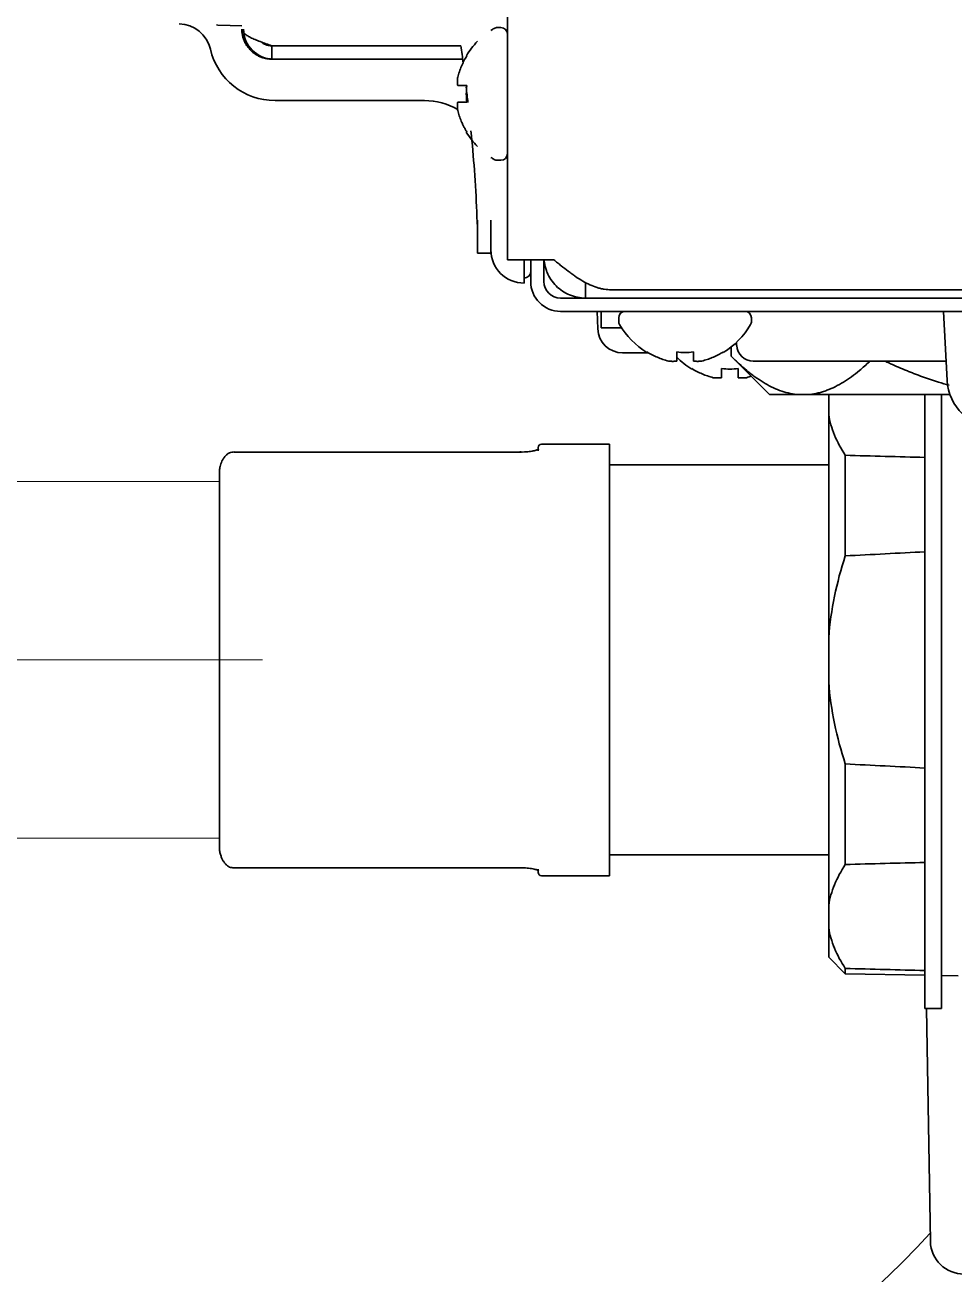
# Model space of a CAD drawing. Extents: x 6327 to 10269, y -393 to 3036.
# Drawn here: x 9465 to 9521, y 1313 to 1388.3 of the extents above; entities that cross this region are included whole.
import ezdxf

# ---------------------------------------------------------------- set-up
doc = ezdxf.new("R2010")
doc.units = 0
doc.header["$LTSCALE"] = 5
doc.layers.get('0').update_dxf_attribs({"linetype": 'CONTINUOUS', "lineweight": 0})
doc.layers.add('1', color=7, linetype='CONTINUOUS', true_color=0xffffff)

msp = doc.modelspace()

# ---------------------------------------------------------------- linework, layer by layer
for p, q in [((9460.823, 1360.776), (9476.723, 1360.776)), ((9460.823, 1339.276), (9476.723, 1339.276))]:
    msp.add_line(p, q)
at = {"color": 4}
msp.add_line((9379.323, 1350.026), (9479.323, 1350.026), dxfattribs=at)
at = {"layer": '1', "color": 7, "linetype": 'Continuous', "lineweight": 35}
for p, q in [((9494.073, 1374.126), (9494.073, 1903.194)), ((9476.538, 1388.28), (9476.617, 1388.277)), ((9476.617, 1388.277), (9477.374, 1388.251)), ((9477.374, 1388.251), (9478.073, 1388.226)), ((9493.673, 1388.126), (9493.473, 1388.126)), ((9479.873, 1386.226), (9479.873, 1387.026)), ((9491.273, 1387.026), (9479.873, 1387.026)), ((9491.345, 1386.226), (9479.873, 1386.226)), ((9491.595, 1386.426), (9491.628, 1386.426)), ((9489.073, 1383.726), (9480.073, 1383.726)), ((9491.628, 1381.826), (9491.595, 1381.826)), ((9493.473, 1380.126), (9493.673, 1380.126)), ((9492.273, 1374.526), (9492.273, 1376.526)), ((9493.073, 1376.526), (9493.073, 1374.526)), ((9493.073, 1374.526), (9492.273, 1374.526)), ((9494.073, 1374.126), (9495.873, 1374.126)), ((9495.073, 1372.726), (9495.073, 1374.126)), ((9495.473, 1372.826), (9495.473, 1374.126)), ((9495.873, 1374.126), (9496.873, 1374.126)), ((9496.273, 1372.826), (9496.273, 1374.126)), ((9498.773, 1371.826), (9498.773, 1372.786)), ((10128.809, 1372.326), (9500.337, 1372.326)), ((10131.473, 1371.826), (9497.273, 1371.826)), ((10131.473, 1371.026), (9497.273, 1371.026)), ((9499.473, 1371.026), (9499.51, 1369.974)), ((9499.723, 1370.026), (9499.723, 1371.026)), ((9500.773, 1370.626), (9500.773, 1370.426)), ((9508.773, 1370.426), (9508.773, 1370.626)), ((9520.336, 1371.026), (9520.554, 1366.869)), ((9500.95, 1370.026), (9499.723, 1370.026)), ((9507.555, 1368.319), (9507.555, 1368.884)), ((9507.88, 1368.974), (9507.871, 1369.157)), ((9502.531, 1368.526), (9501.009, 1368.526)), ((9502.473, 1368.548), (9502.473, 1368.581)), ((9507.073, 1368.581), (9507.073, 1368.548)), ((9507.555, 1368.319), (9509.855, 1366.019)), ((9505.173, 1367.548), (9505.173, 1367.581)), ((9508.879, 1368.026), (9509.877, 1368.026)), ((9509.877, 1368.026), (9520.493, 1368.026)), ((9509.855, 1366.019), (9511.493, 1366.019)), ((9511.493, 1366.019), (9512.278, 1366.019)), ((9520.723, 1366.02), (9512.278, 1366.019)), ((9513.423, 1364.816), (9513.423, 1366.019)), ((9519.223, 1366.019), (9519.223, 1361.026)), ((9520.223, 1366.019), (9520.223, 1361.026)), ((9513.423, 1351.363), (9513.423, 1364.816)), ((9500.223, 1363.026), (9496.123, 1363.026)), ((9500.223, 1337.026), (9500.223, 1363.026)), ((9494.923, 1362.552), (9477.602, 1362.552)), ((9494.923, 1362.552), (9494.923, 1362.545)), ((9495.923, 1362.826), (9495.923, 1362.627)), ((9514.423, 1362.352), (9514.423, 1356.291)), ((9513.423, 1361.776), (9500.223, 1361.776)), ((9476.723, 1338.729), (9476.723, 1361.324)), ((9519.223, 1329.026), (9519.223, 1361.026)), ((9520.223, 1361.026), (9520.223, 1329.026)), ((9513.423, 1348.689), (9513.423, 1351.363)), ((9513.423, 1335.236), (9513.423, 1348.689)), ((9514.423, 1343.761), (9514.423, 1337.7)), ((9500.223, 1338.276), (9513.423, 1338.276)), ((9477.605, 1337.5), (9494.923, 1337.5)), ((9494.923, 1337.5), (9494.923, 1337.507)), ((9495.923, 1337.226), (9495.923, 1337.425)), ((9496.123, 1337.026), (9500.223, 1337.026)), ((9513.423, 1333.899), (9513.423, 1335.236)), ((9513.423, 1332.126), (9513.423, 1333.899)), ((9513.423, 1332.126), (9514.423, 1331.109)), ((9514.423, 1331.109), (9514.423, 1331.435)), ((9514.423, 1331.109), (9519.223, 1331.025)), ((9520.223, 1331.007), (9521.223, 1330.99)), ((9519.223, 1329.026), (9520.223, 1329.026)), ((9519.551, 1314.991), (9519.306, 1329.025))]:
    msp.add_line(p, q, dxfattribs=at)
for centre, radius, start, end in [((9474.231, 1386.359), 2, 13.17, 88), ((9479.973, 1388.026), 1.8, 180, 270), ((9495.693, 1383.927), 4.8, 120.30118, 123.08194), ((9493.473, 1387.726), 0.4, 90, 120.30118), ((9493.673, 1387.726), 0.4, 0, 90), ((9495.693, 1383.927), 4.8, 135.43843, 148.60739), ((9480.073, 1387.726), 4, 193.17, 270), ((9495.375, 1384.126), 3.78, 172.39595, 179.99653), ((9495.375, 1384.126), 3.78, 180.00345, 187.60407), ((9489.073, 1379.726), 4, 59.59542, 90), ((9495.693, 1384.325), 4.8, 211.34588, 224.56139), ((9495.693, 1384.325), 4.8, 236.91806, 239.69882), ((9493.473, 1380.526), 0.4, 239.69882, 270), ((9493.673, 1380.526), 0.4, 270, 0), ((9495.073, 1374.726), 2, 180, 270), ((9495.073, 1373.426), 0.4, 270, 0), ((9497.273, 1372.826), 1.8, 180, 270), ((9497.273, 1372.826), 1, 180, 270), ((9501.173, 1370.626), 0.4, 90, 180), ((9501.173, 1370.426), 0.4, 180, 210.30118), ((9508.373, 1370.626), 0.4, 0, 90), ((9508.373, 1370.426), 0.4, 329.69882, 0), ((9501.009, 1370.026), 1.5, 182, 270), ((9504.972, 1372.646), 4.8, 210.30118, 238.60739), ((9504.574, 1372.646), 4.8, 301.34588, 329.69882), ((9508.879, 1369.026), 1, 183, 270), ((9504.773, 1372.328), 3.78, 262.39595, 269.99653), ((9507.672, 1371.646), 4.8, 224.9188, 238.62729), ((9504.773, 1372.328), 3.78, 270.00345, 277.60407), ((9523.55, 1367.026), 3, 183, 270), ((9496.123, 1362.826), 0.2, 90, 180), ((9656.524, -1340.609), 2700.641, 92.914181, 93.016155), ((9656.524, 4040.661), 2700.641, 266.983845, 267.085819), ((9496.123, 1337.226), 0.2, 180, 270), ((9486.073, 1345.576), 45, 270, 318.05157), ((9521.551, 1315.026), 2, 181, 270.72164)]:
    msp.add_arc(centre, radius, start, end, dxfattribs=at)
for centre, major_axis, start_param, end_param in [((9656.524, 2710.802), (2700.641, 0), 4.659747, 4.661527), ((9656.524, -10.75), (-2700.641, 0), 4.763251, 4.765031), ((9656.524, 2679.885), (-2700.641, 0), 1.518154, 1.519934)]:
    msp.add_ellipse(centre, major_axis=major_axis, ratio=0.5, start_param=start_param, end_param=end_param, dxfattribs=at)
for points in [[(9478.073, 1388.026), (9478.073, 1387.954), (9478.082, 1387.809), (9478.121, 1387.594), (9478.186, 1387.386), (9478.276, 1387.187), (9478.388, 1387.001), (9478.522, 1386.83), (9478.676, 1386.676), (9478.847, 1386.541), (9479.034, 1386.429), (9479.233, 1386.339), (9479.441, 1386.274), (9479.655, 1386.235), (9479.8, 1386.226), (9479.873, 1386.226)], [(9491.404, 1385.979), (9491.361, 1386.328), (9491.317, 1386.677), (9491.273, 1387.026)], [(9491.077, 1385.126), (9491.074, 1385.1), (9491.068, 1385.049), (9491.063, 1384.975), (9491.061, 1384.903), (9491.061, 1384.833), (9491.064, 1384.764), (9491.069, 1384.695), (9491.074, 1384.649), (9491.077, 1384.626)], [(9491.077, 1384.626), (9491.091, 1384.626), (9491.121, 1384.626), (9491.171, 1384.626), (9491.228, 1384.626), (9491.289, 1384.626), (9491.355, 1384.626), (9491.43, 1384.626), (9491.517, 1384.626), (9491.589, 1384.626), (9491.628, 1384.626)], [(9491.077, 1383.626), (9491.074, 1383.602), (9491.069, 1383.555), (9491.064, 1383.484), (9491.061, 1383.412), (9491.061, 1383.341), (9491.064, 1383.269), (9491.069, 1383.198), (9491.074, 1383.15), (9491.077, 1383.126)], [(9491.077, 1383.126), (9491.091, 1383.072), (9491.121, 1382.964), (9491.171, 1382.802), (9491.228, 1382.643), (9491.289, 1382.488), (9491.355, 1382.336), (9491.43, 1382.18), (9491.517, 1382.013), (9491.589, 1381.89), (9491.628, 1381.826)], [(9504.273, 1368.03), (9504.273, 1368.044), (9504.273, 1368.074), (9504.273, 1368.125), (9504.273, 1368.181), (9504.273, 1368.242), (9504.273, 1368.308), (9504.273, 1368.383), (9504.273, 1368.47), (9504.273, 1368.542), (9504.273, 1368.581)], [(9505.773, 1368.03), (9505.827, 1368.044), (9505.935, 1368.074), (9506.097, 1368.125), (9506.256, 1368.181), (9506.411, 1368.242), (9506.563, 1368.308), (9506.719, 1368.383), (9506.886, 1368.47), (9507.009, 1368.542), (9507.073, 1368.581)], [(9503.773, 1368.03), (9503.799, 1368.027), (9503.85, 1368.021), (9503.924, 1368.016), (9503.996, 1368.014), (9504.066, 1368.014), (9504.135, 1368.017), (9504.204, 1368.022), (9504.25, 1368.027), (9504.273, 1368.03)], [(9505.273, 1368.03), (9505.297, 1368.027), (9505.344, 1368.022), (9505.415, 1368.017), (9505.487, 1368.014), (9505.558, 1368.014), (9505.63, 1368.017), (9505.701, 1368.022), (9505.749, 1368.027), (9505.773, 1368.03)], [(9506.973, 1367.03), (9506.973, 1367.044), (9506.973, 1367.074), (9506.973, 1367.125), (9506.973, 1367.181), (9506.973, 1367.242), (9506.973, 1367.308), (9506.973, 1367.383), (9506.973, 1367.47), (9506.973, 1367.542), (9506.973, 1367.581)], [(9506.973, 1367.581), (9507.14, 1367.559), (9507.473, 1367.537), (9507.806, 1367.559), (9507.973, 1367.581)], [(9506.473, 1367.03), (9506.497, 1367.027), (9506.544, 1367.022), (9506.615, 1367.017), (9506.687, 1367.014), (9506.758, 1367.014), (9506.83, 1367.017), (9506.901, 1367.022), (9506.949, 1367.027), (9506.973, 1367.03)], [(9507.973, 1367.03), (9507.999, 1367.027), (9508.05, 1367.021), (9508.124, 1367.016), (9508.196, 1367.014), (9508.266, 1367.014), (9508.335, 1367.017), (9508.404, 1367.022), (9508.45, 1367.027), (9508.473, 1367.03)], [(9477.334, 1362.511), (9477.376, 1362.525), (9477.462, 1362.545), (9477.592, 1362.555), (9477.679, 1362.55), (9477.723, 1362.545)], [(9476.723, 1338.729), (9476.723, 1338.642), (9476.738, 1338.475), (9476.796, 1338.249), (9476.848, 1338.119), (9476.876, 1338.059)]]:
    msp.add_open_spline(points, degree=3, dxfattribs=at)
for points, knots in [([(9478.073, 1388.026), (9478.073, 1387.984), (9478.084, 1387.943), (9478.13, 1387.859), (9478.165, 1387.818), (9478.255, 1387.734), (9478.311, 1387.693), (9478.442, 1387.609), (9478.517, 1387.568), (9478.683, 1387.484), (9478.775, 1387.443), (9478.971, 1387.359), (9479.075, 1387.318), (9479.293, 1387.234), (9479.406, 1387.193), (9479.637, 1387.109), (9479.755, 1387.068), (9479.873, 1387.026)], [0, 0, 0, 0, 0.125, 0.125, 0.25, 0.25, 0.375, 0.375, 0.5, 0.5, 0.625, 0.625, 0.75, 0.75, 0.875, 0.875, 1, 1, 1, 1]), ([(9479.274, 1387.225), (9479.288, 1387.215), (9479.303, 1387.204), (9479.372, 1387.158), (9479.43, 1387.127), (9479.551, 1387.077), (9479.614, 1387.058), (9479.742, 1387.033), (9479.807, 1387.026), (9479.873, 1387.026)], [0, 0, 0, 0, 0.082566, 0.082566, 0.388378, 0.388378, 0.694189, 0.694189, 1, 1, 1, 1]), ([(9491.628, 1386.426), (9491.503, 1386.223), (9491.396, 1386.013), (9491.258, 1385.688), (9491.216, 1385.578), (9491.14, 1385.355), (9491.107, 1385.241), (9491.077, 1385.126)], [0, 0, 0, 0, 0.5, 0.5, 0.75, 0.75, 1, 1, 1, 1]), ([(9491.69, 1383.606), (9491.654, 1383.913), (9491.617, 1384.231), (9491.579, 1384.55), (9491.578, 1384.562)], [0, 0, 0, 0, 0.962642, 1, 1, 1, 1]), ([(9491.628, 1383.626), (9491.503, 1383.626), (9491.396, 1383.626), (9491.258, 1383.626), (9491.216, 1383.626), (9491.14, 1383.626), (9491.107, 1383.626), (9491.077, 1383.626)], [0, 0, 0, 0, 0.5, 0.5, 0.75, 0.75, 1, 1, 1, 1]), ([(9492.249, 1376.277), (9492.242, 1376.527), (9492.206, 1377.61), (9492.098, 1379.486), (9491.953, 1381.113), (9491.873, 1381.906)], [0, 0, 0, 0, 0.133111, 0.577188, 1, 1, 1, 1]), ([(9498.773, 1371.826), (9498.608, 1371.826), (9498.446, 1371.842), (9498.206, 1371.89), (9498.127, 1371.91), (9498.009, 1371.945), (9497.97, 1371.958), (9497.893, 1371.986), (9497.854, 1372.001), (9497.664, 1372.08), (9497.52, 1372.157), (9497.249, 1372.338), (9497.122, 1372.441), (9496.889, 1372.675), (9496.785, 1372.802), (9496.604, 1373.072), (9496.526, 1373.217), (9496.455, 1373.388), (9496.448, 1373.407), (9496.433, 1373.446), (9496.411, 1373.504), (9496.392, 1373.562), (9496.357, 1373.68), (9496.337, 1373.759), (9496.303, 1373.929), (9496.29, 1374.02), (9496.282, 1374.112)], [0, 0, 0, 0, 0.132205, 0.132205, 0.198308, 0.198308, 0.231359, 0.231359, 0.264411, 0.264411, 0.396616, 0.396616, 0.528821, 0.528821, 0.661026, 0.661026, 0.793232, 0.793232, 0.809757, 0.809757, 0.826283, 0.859334, 0.859334, 0.925437, 0.925437, 1, 1, 1, 1]), ([(9496.873, 1374.126), (9496.909, 1374.096), (9496.946, 1374.067), (9497.018, 1374.008), (9497.127, 1373.919), (9497.234, 1373.832), (9497.45, 1373.66), (9497.593, 1373.547), (9497.808, 1373.385), (9497.88, 1373.332), (9497.989, 1373.254), (9498.025, 1373.228), (9498.097, 1373.177), (9498.134, 1373.152), (9498.316, 1373.028), (9498.461, 1372.937), (9498.752, 1372.769), (9498.896, 1372.694), (9499.183, 1372.564), (9499.326, 1372.508), (9499.542, 1372.441), (9499.615, 1372.421), (9499.723, 1372.395), (9499.76, 1372.387), (9499.832, 1372.373), (9499.869, 1372.366), (9500.05, 1372.338), (9500.193, 1372.326), (9500.337, 1372.326)], [0, 0, 0, 0, 0.03125, 0.03125, 0.0625, 0.125, 0.125, 0.25, 0.25, 0.3125, 0.3125, 0.34375, 0.34375, 0.375, 0.375, 0.5, 0.5, 0.625, 0.625, 0.75, 0.75, 0.8125, 0.8125, 0.84375, 0.84375, 0.875, 0.875, 1, 1, 1, 1]), ([(9502.473, 1368.581), (9502.676, 1368.457), (9502.886, 1368.349), (9503.211, 1368.211), (9503.321, 1368.169), (9503.544, 1368.093), (9503.658, 1368.06), (9503.773, 1368.03)], [0, 0, 0, 0, 0.5, 0.5, 0.75, 0.75, 1, 1, 1, 1]), ([(9505.273, 1368.581), (9505.273, 1368.457), (9505.273, 1368.349), (9505.273, 1368.211), (9505.273, 1368.169), (9505.273, 1368.093), (9505.273, 1368.06), (9505.273, 1368.03)], [0, 0, 0, 0, 0.5, 0.5, 0.75, 0.75, 1, 1, 1, 1]), ([(9511.493, 1366.019), (9511.146, 1366.056), (9510.805, 1366.139), (9510.131, 1366.389), (9509.799, 1366.556), (9509.307, 1366.857), (9509.144, 1366.967), (9508.901, 1367.142), (9508.82, 1367.203), (9508.699, 1367.296), (9508.659, 1367.328), (9508.578, 1367.392), (9508.378, 1367.555), (9508.022, 1367.865), (9507.71, 1368.165), (9507.555, 1368.319)], [0, 0, 0, 0, 0.25, 0.25, 0.5, 0.5, 0.625, 0.625, 0.6875, 0.6875, 0.71875, 0.71875, 0.75, 0.875, 1, 1, 1, 1]), ([(9505.173, 1367.581), (9505.376, 1367.457), (9505.586, 1367.349), (9505.911, 1367.211), (9506.021, 1367.169), (9506.244, 1367.093), (9506.358, 1367.06), (9506.473, 1367.03)], [0, 0, 0, 0, 0.5, 0.5, 0.75, 0.75, 1, 1, 1, 1]), ([(9507.973, 1367.581), (9507.973, 1367.457), (9507.973, 1367.349), (9507.973, 1367.211), (9507.973, 1367.169), (9507.973, 1367.093), (9507.973, 1367.06), (9507.973, 1367.03)], [0, 0, 0, 0, 0.5, 0.5, 0.75, 0.75, 1, 1, 1, 1]), ([(9515.88, 1367.994), (9515.681, 1367.806), (9515.165, 1367.35), (9514.638, 1366.965), (9513.984, 1366.562), (9513.651, 1366.394), (9513.226, 1366.236), (9513.141, 1366.207), (9513.012, 1366.167), (9512.969, 1366.154), (9512.883, 1366.131), (9512.668, 1366.075), (9512.451, 1366.037), (9512.278, 1366.019)], [0, 0, 0, 0, 0.175766, 0.450511, 0.450511, 0.725255, 0.725255, 0.793942, 0.793942, 0.828285, 0.828285, 0.862628, 1, 1, 1, 1]), ([(9520.671, 1366.577), (9520.462, 1366.633), (9520.254, 1366.693), (9519.719, 1366.857), (9519.393, 1366.967), (9518.907, 1367.142), (9518.745, 1367.203), (9518.503, 1367.296), (9518.422, 1367.328), (9518.262, 1367.392), (9517.861, 1367.555), (9517.368, 1367.77), (9516.958, 1367.96), (9516.862, 1368.005)], [0, 0, 0, 0, 0.160258, 0.160258, 0.414186, 0.414186, 0.54115, 0.54115, 0.604632, 0.604632, 0.668114, 0.922042, 1, 1, 1, 1]), ([(9508.473, 1367.03), (9508.527, 1367.044), (9508.621, 1367.07), (9508.714, 1367.099), (9508.754, 1367.112)], [0, 0, 0, 0, 0.576177, 1, 1, 1, 1]), ([(9514.423, 1362.352), (9514.162, 1362.753), (9513.943, 1363.159), (9513.604, 1363.979), (9513.485, 1364.395), (9513.423, 1364.816)], [0, 0, 0, 0, 0.5, 0.5, 1, 1, 1, 1]), ([(9476.876, 1361.994), (9476.9, 1362.044), (9476.926, 1362.094), (9476.986, 1362.19), (9477.019, 1362.236), (9477.075, 1362.303), (9477.095, 1362.324), (9477.137, 1362.367), (9477.159, 1362.387), (9477.228, 1362.445), (9477.278, 1362.481), (9477.334, 1362.511)], [0, 0, 0, 0, 0.25, 0.25, 0.5, 0.5, 0.625, 0.625, 0.75, 0.75, 1, 1, 1, 1]), ([(9495.961, 1362.727), (9495.961, 1362.727), (9495.96, 1362.726), (9495.937, 1362.71), (9495.837, 1362.669), (9495.628, 1362.612), (9495.298, 1362.565), (9495.003, 1362.547), (9494.849, 1362.554), (9494.827, 1362.555)], [0, 0, 0, 0, 0.018111, 0.118249, 0.264032, 0.470073, 0.710482, 0.959056, 1, 1, 1, 1]), ([(9476.723, 1361.324), (9476.723, 1361.331), (9476.723, 1361.339), (9476.723, 1361.354), (9476.724, 1361.377), (9476.726, 1361.43), (9476.73, 1361.475), (9476.738, 1361.535), (9476.742, 1361.564), (9476.753, 1361.622), (9476.759, 1361.651), (9476.779, 1361.735), (9476.795, 1361.789), (9476.833, 1361.894), (9476.853, 1361.945), (9476.876, 1361.994)], [0, 0, 0, 0, 0.03125, 0.03125, 0.0625, 0.125, 0.25, 0.25, 0.375, 0.375, 0.5, 0.5, 0.75, 0.75, 1, 1, 1, 1]), ([(9513.423, 1351.363), (9513.485, 1352.206), (9513.604, 1353.037), (9513.943, 1354.678), (9514.162, 1355.489), (9514.423, 1356.291)], [0, 0, 0, 0, 0.5, 0.5, 1, 1, 1, 1]), ([(9514.423, 1343.761), (9514.162, 1344.563), (9513.943, 1345.374), (9513.604, 1347.016), (9513.485, 1347.847), (9513.423, 1348.689)], [0, 0, 0, 0, 0.5, 0.5, 1, 1, 1, 1]), ([(9476.876, 1338.059), (9476.9, 1338.008), (9476.926, 1337.958), (9476.986, 1337.862), (9477.019, 1337.816), (9477.075, 1337.75), (9477.095, 1337.728), (9477.137, 1337.686), (9477.159, 1337.665), (9477.228, 1337.607), (9477.278, 1337.572), (9477.334, 1337.541)], [0, 0, 0, 0, 0.25, 0.25, 0.5, 0.5, 0.625, 0.625, 0.75, 0.75, 1, 1, 1, 1]), ([(9477.723, 1337.507), (9477.715, 1337.506), (9477.707, 1337.505), (9477.69, 1337.504), (9477.682, 1337.503), (9477.657, 1337.501), (9477.641, 1337.5), (9477.592, 1337.499), (9477.559, 1337.5), (9477.494, 1337.506), (9477.462, 1337.51), (9477.398, 1337.522), (9477.366, 1337.531), (9477.334, 1337.541)], [0, 0, 0, 0, 0.0625, 0.0625, 0.125, 0.125, 0.25, 0.25, 0.5, 0.5, 0.75, 0.75, 1, 1, 1, 1]), ([(9494.923, 1337.496), (9494.969, 1337.498), (9495.146, 1337.5), (9495.45, 1337.47), (9495.749, 1337.412), (9495.914, 1337.355), (9495.959, 1337.328), (9495.961, 1337.325), (9495.961, 1337.325)], [0, 0, 0, 0, 0.089897, 0.349036, 0.612704, 0.835843, 0.975178, 1, 1, 1, 1]), ([(9513.423, 1335.236), (9513.485, 1335.657), (9513.604, 1336.073), (9513.943, 1336.894), (9514.162, 1337.299), (9514.423, 1337.7)], [0, 0, 0, 0, 0.5, 0.5, 1, 1, 1, 1]), ([(9514.423, 1331.435), (9514.162, 1331.836), (9513.943, 1332.242), (9513.604, 1333.062), (9513.485, 1333.478), (9513.423, 1333.899)], [0, 0, 0, 0, 0.5, 0.5, 1, 1, 1, 1])]:
    msp.add_open_spline(points, degree=3, knots=knots, dxfattribs=at)

doc.saveas('drawing.dxf')
